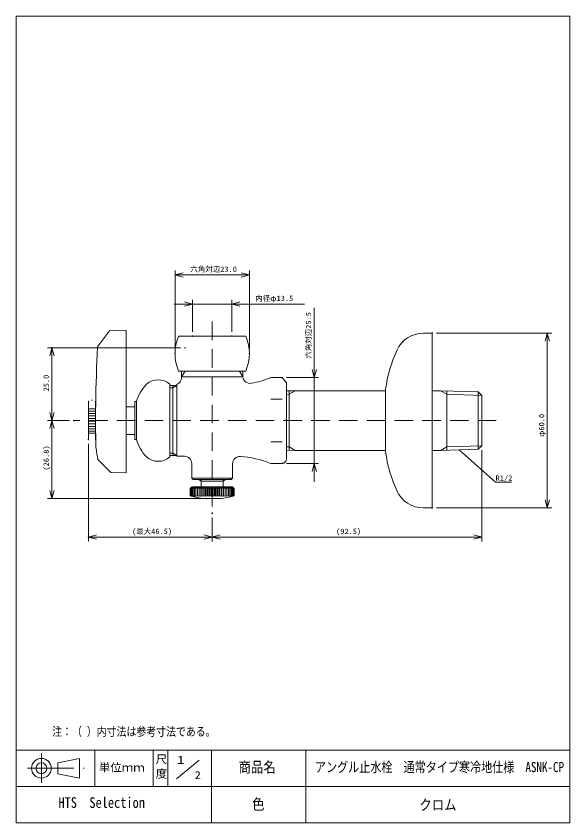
# Model space of a CAD drawing. Units: millimetres, scale not verified. Extents: x -380 to 380, y -554 to 554.
import ezdxf
from ezdxf.enums import TextEntityAlignment as Align

# ---------------------------------------------------------------- set-up
doc = ezdxf.new("R2010")
doc.units = ezdxf.units.MM
doc.header["$LTSCALE"] = 2
doc.header["$PDMODE"] = 32
doc.header["$PDSIZE"] = 0.8
doc.linetypes.add('USER1', pattern=[19.05, 12.7, -6.35])
doc.linetypes.add('USER2', pattern=[50.8, 31.75, -6.35, 6.35, -6.35])
doc.layers.add('0-0_0', color=7, linetype='Continuous', lineweight=15)
doc.layers.add('0-2_CLASS1', color=7, linetype='Continuous', lineweight=15)
doc.styles.add('ＭＳ ゴシック', font='')
doc.styles.get('ＭＳ ゴシック').set_extended_font_data('MS Gothic')

# ---------------------------------------------------------------- blocks, each defined once
blk = doc.blocks.new('_OPEN30')
at = {"layer": '0-0_0'}
blk.add_line((0, 0), (-4, 0), dxfattribs=at)
blk.add_lwpolyline([(-4, 1.0718), (0, 0), (-4, -1.0718)], dxfattribs=at)

msp = doc.modelspace()

# ---------------------------------------------------------------- linework, layer by layer
at = {"layer": '0-0_0'}
for p, q in [((-161.933, 96.57), (-161.933, 204.57)), ((-59.933, 96.57), (-59.933, 204.57)), ((-161.933, 198.57), (-59.933, 198.57)), ((-137.933, 158.57), (-163.333, 158.57)), ((-137.933, 120.57), (-137.933, 164.57)), ((-83.933, 120.57), (-83.933, 164.57)), ((-83.933, 158.57), (-58.533, 158.57)), ((29.067, 153.565), (29.067, 57.459)), ((-228.933, 122.57), (-252.015, 121.764)), ((-228.933, 122.57), (-228.933, 105.992)), ((-268.211, 99.794), (-252.015, 121.764)), ((-64.933, 114.57), (-156.933, 114.57)), ((179.067, 118.57), (191.067, 118.57)), ((191.067, -121.43), (191.067, 118.57)), ((197.067, 118.57), (355.067, 118.57)), ((349.067, 118.57), (349.067, -121.43)), ((-228.933, -38.077), (-228.933, 105.992)), ((-154.195, 98.57), (-336.933, 98.57)), ((-330.933, -1.43), (-330.933, 98.57)), ((29.067, 57.459), (29.067, 82.859)), ((-64.933, 66.57), (-156.933, 66.57)), ((-152.843, 58.57), (-148.225, 66.57)), ((-152.843, 66.57), (-152.843, 58.57)), ((-69.023, 58.57), (-73.642, 66.57)), ((-69.023, 58.57), (-69.023, 66.57)), ((-68.933, 58.57), (-69.799, 58.57)), ((-29.504, 57.459), (-14.933, 57.459)), ((-8.933, 50.531), (-14.933, 57.459)), ((-8.933, 57.459), (35.067, 57.459)), ((29.067, 57.459), (29.067, -60.32)), ((-168.933, 48.57), (-168.933, -51.43)), ((-159.301, 46.57), (-168.933, 46.57)), ((-164.933, -49.43), (-164.933, 46.57)), ((-159.301, 46.57), (-164.933, 43.318)), ((-159.301, 44.933), (-159.301, 48.253)), ((-159.301, -50.43), (-159.301, 44.933)), ((-8.933, 50.531), (-8.933, 24.55)), ((-168.933, 43.318), (-164.933, 43.318)), ((-8.933, 39.195), (3.067, 39.57)), ((-8.933, 34.544), (-5.449, 34.653)), ((3.067, 39.57), (-5.449, 34.653)), ((-5.449, 39.304), (-5.449, -42.164)), ((3.065, 39.57), (127.067, 39.57)), ((127.067, -44.431), (127.067, 41.57)), ((191.067, 39.57), (202.552, 39.57)), ((254.267, 37.954), (202.551, 39.57)), ((202.551, 39.57), (211.067, 34.653)), ((211.067, 39.304), (211.067, -42.164)), ((259.067, 33.153), (211.067, 34.653)), ((259.067, 33.153), (254.266, 37.954)), ((254.267, -40.814), (254.267, 37.954)), ((-280.888, 24.57), (-280.888, 24.506)), ((-280.888, 24.506), (-280.888, 24.002)), ((-280.888, 24.002), (-280.888, 23.002)), ((-280.888, 23.002), (-280.888, 21.526)), ((-270.888, 24.57), (-270.888, 24.506)), ((-270.888, 24.506), (-270.888, 24.002)), ((-270.888, 24.002), (-270.888, 23.002)), ((-270.888, 23.002), (-270.888, 21.526)), ((-214.933, 24.57), (-214.933, -27.43)), ((-30.644, 28.015), (-14.933, 28.015)), ((-8.933, 24.55), (-8.933, -27.411)), ((259.067, 33.153), (259.067, -36.014)), ((-280.888, 21.526), (-280.888, 19.604)), ((-280.888, 19.604), (-280.888, 17.273)), ((-280.888, 17.273), (-280.888, 14.577)), ((-270.888, 14.577), (-280.888, 14.577)), ((-280.888, 14.577), (-280.888, 11.57)), ((-270.888, 11.57), (-280.888, 11.57)), ((-280.888, 11.57), (-280.888, 8.309)), ((-270.888, 21.526), (-270.888, 19.604)), ((-270.888, 19.604), (-270.888, 17.273)), ((-270.888, 17.273), (-270.888, 14.577)), ((-270.888, 14.577), (-270.888, 11.57)), ((-270.888, 11.57), (-270.888, 8.309)), ((-216.933, 17.575), (-228.933, 17.575)), ((-270.888, 1.287), (-280.888, 1.287)), ((-280.888, 1.287), (-280.888, -2.338)), ((-270.888, 8.309), (-270.888, 4.86)), ((-270.888, 4.86), (-270.888, 1.287)), ((-270.888, 1.287), (-270.888, -2.338)), ((-306.888, -1.43), (-336.933, -1.43)), ((-306.888, -1.43), (-336.933, -1.43)), ((-330.933, -108.63), (-330.933, -1.43)), ((-280.888, -2.338), (-280.888, -5.945)), ((-270.888, -2.338), (-280.888, -2.338)), ((-280.888, -5.945), (-280.888, -9.465)), ((-270.888, -5.945), (-280.888, -5.945)), ((-280.888, -9.465), (-280.888, -12.828)), ((-270.888, -9.465), (-280.888, -9.465)), ((-270.888, -2.338), (-270.888, -5.945)), ((-270.888, -5.945), (-270.888, -9.465)), ((-270.888, -9.465), (-270.888, -12.828)), ((-280.888, -12.828), (-280.888, -15.969)), ((-270.888, -12.828), (-280.888, -12.828)), ((-280.888, -15.969), (-280.888, -18.828)), ((-270.888, -15.969), (-280.888, -15.969)), ((-280.888, -18.828), (-280.888, -21.347)), ((-270.888, -18.828), (-280.888, -18.828)), ((-280.888, -21.347), (-280.888, -23.48)), ((-270.888, -12.828), (-270.888, -15.969)), ((-270.888, -15.969), (-270.888, -18.828)), ((-270.888, -18.828), (-270.888, -21.347)), ((-270.888, -21.347), (-270.888, -23.48)), ((-228.933, -20.425), (-216.933, -20.425)), ((-280.888, -23.48), (-280.888, -25.182)), ((-280.888, -25.182), (-280.888, -26.423)), ((-280.888, -26.423), (-280.888, -27.177)), ((-280.888, -27.177), (-280.888, -27.43)), ((-270.888, -23.48), (-270.888, -25.182)), ((-270.888, -25.182), (-270.888, -26.423)), ((-270.888, -26.423), (-270.888, -27.177)), ((-270.888, -27.177), (-270.888, -27.43)), ((-216.933, -27.43), (-214.933, -27.43)), ((-30.644, -30.875), (-14.933, -30.875)), ((-8.933, -27.411), (-8.933, -53.392)), ((-280.888, -33.43), (-280.888, -167.43)), ((-270.352, -39.8), (-270.352, -39.801)), ((-228.933, -38.077), (-228.933, -73.43)), ((-8.933, -37.405), (-5.449, -37.514)), ((-8.933, -42.055), (3.067, -42.43)), ((3.067, -42.43), (-5.449, -37.514)), ((3.067, -42.43), (127.067, -42.43)), ((191.067, -42.43), (202.551, -42.43)), ((202.551, -42.43), (211.067, -37.514)), ((254.266, -40.814), (202.551, -42.43)), ((259.067, -36.014), (211.067, -37.514)), ((259.066, -36.014), (254.266, -40.814)), ((259.067, -42.014), (259.067, -167.43)), ((-267.965, -54.811), (-250.024, -72.694)), ((-168.933, -46.178), (-164.933, -46.178)), ((-168.933, -49.43), (-159.301, -49.43)), ((-159.301, -49.43), (-164.933, -46.178)), ((-159.301, -50.43), (-148.933, -50.43)), ((-228.933, -72.207), (-228.933, -57.43)), ((-138.933, -60.43), (-138.933, -80.63)), ((-82.933, -80.63), (-82.933, -60.747)), ((-29.504, -60.32), (-14.933, -60.32)), ((-8.933, -60.32), (35.067, -60.32)), ((29.067, -60.32), (29.067, -85.72)), ((-250.024, -72.694), (-228.933, -73.43)), ((-228.933, -72.207), (-228.933, -73.43)), ((-138.933, -80.63), (-136.933, -82.63)), ((-82.933, -80.63), (-138.933, -80.63)), ((-84.933, -82.63), (-136.933, -82.63)), ((-129.397, -82.63), (-125.933, -84.63)), ((-125.933, -84.63), (-125.933, -82.63)), ((-125.933, -84.63), (-125.933, -92.63)), ((-95.933, -84.63), (-125.933, -84.63)), ((-95.933, -84.63), (-95.933, -82.63)), ((-95.933, -84.63), (-92.469, -82.63)), ((-95.933, -92.63), (-95.933, -84.63)), ((-84.933, -82.63), (-82.933, -80.63)), ((-138.933, -92.63), (-140.933, -94.63)), ((-140.933, -104.63), (-140.933, -94.63)), ((-140.769, -104.63), (-140.769, -94.63)), ((-140.278, -104.63), (-140.278, -94.63)), ((-139.465, -104.63), (-139.465, -94.63)), ((-138.34, -104.63), (-138.34, -94.63)), ((-136.914, -104.63), (-136.914, -94.63)), ((-135.204, -104.63), (-135.204, -94.63)), ((-133.228, -104.63), (-133.228, -94.63)), ((-131.118, -105.147), (-131.118, -93.175)), ((-131.007, -104.63), (-131.007, -94.63)), ((-128.897, -105.147), (-128.897, -93.175)), ((-128.567, -104.63), (-128.567, -94.63)), ((-126.48, -105.147), (-126.48, -93.175)), ((-125.933, -104.63), (-125.933, -94.63)), ((-123.893, -105.147), (-123.893, -93.175)), ((-123.135, -104.63), (-123.135, -94.63)), ((-121.163, -105.147), (-121.163, -93.175)), ((-120.204, -104.63), (-120.204, -94.63)), ((-118.321, -105.147), (-118.321, -93.175)), ((-117.171, -104.63), (-117.171, -94.63)), ((-115.399, -105.147), (-115.399, -93.175)), ((-114.069, -104.63), (-114.069, -94.63)), ((-112.427, -105.147), (-112.427, -93.175)), ((-110.933, -104.63), (-110.933, -94.63)), ((-109.439, -105.147), (-109.439, -93.175)), ((-107.797, -104.63), (-107.797, -94.63)), ((-106.468, -105.147), (-106.468, -93.175)), ((-104.696, -104.63), (-104.696, -94.63)), ((-103.545, -105.147), (-103.545, -93.175)), ((-101.663, -104.63), (-101.663, -94.63)), ((-100.704, -105.147), (-100.704, -93.175)), ((-98.731, -104.63), (-98.731, -94.63)), ((-97.974, -105.147), (-97.974, -93.175)), ((-95.933, -104.63), (-95.933, -94.63)), ((-95.386, -105.147), (-95.386, -93.175)), ((-93.3, -104.63), (-93.3, -94.63)), ((-92.969, -105.147), (-92.969, -93.175)), ((-90.859, -104.63), (-90.859, -94.63)), ((-90.749, -105.147), (-90.749, -93.175)), ((-88.639, -104.63), (-88.639, -94.63)), ((-86.663, -104.63), (-86.663, -94.63)), ((-84.953, -104.63), (-84.953, -94.63)), ((-83.527, -104.63), (-83.527, -94.63)), ((-82.402, -104.63), (-82.402, -94.63)), ((-81.589, -104.63), (-81.589, -94.63)), ((-81.098, -104.63), (-81.098, -94.63)), ((-80.933, -104.63), (-80.933, -94.63)), ((-124.533, -108.63), (-336.933, -108.63)), ((-140.933, -104.63), (-139.439, -105.147)), ((-140.769, -104.63), (-139.127, -105.147)), ((-139.439, -105.147), (-140.769, -104.63)), ((-140.278, -104.63), (-138.506, -105.147)), ((-139.127, -105.147), (-140.278, -104.63)), ((-139.465, -104.63), (-137.583, -105.147)), ((-138.506, -105.147), (-139.465, -104.63)), ((-138.34, -104.63), (-136.367, -105.147)), ((-137.583, -105.147), (-138.34, -104.63)), ((-136.914, -104.63), (-134.873, -105.147)), ((-136.367, -105.147), (-136.914, -104.63)), ((-135.204, -104.63), (-133.117, -105.147)), ((-134.873, -105.147), (-135.204, -104.63)), ((-133.228, -104.63), (-131.118, -105.147)), ((-133.117, -105.147), (-133.228, -104.63)), ((-131.118, -105.147), (-131.007, -104.63)), ((-131.007, -104.63), (-128.897, -105.147)), ((-128.897, -105.147), (-128.567, -104.63)), ((-128.567, -104.63), (-126.48, -105.147)), ((-126.48, -105.147), (-125.933, -104.63)), ((-125.933, -104.63), (-123.893, -105.147)), ((-123.893, -105.147), (-123.135, -104.63)), ((-123.135, -104.63), (-121.163, -105.147)), ((-121.163, -105.147), (-120.204, -104.63)), ((-120.204, -104.63), (-118.321, -105.147)), ((-103.333, -108.63), (-118.533, -108.63)), ((-118.321, -105.147), (-117.171, -104.63)), ((-117.171, -104.63), (-115.399, -105.147)), ((-115.399, -105.147), (-114.069, -104.63)), ((-114.069, -104.63), (-112.427, -105.147)), ((-112.427, -105.147), (-110.933, -104.63)), ((-110.933, -104.63), (-109.439, -105.147)), ((-109.439, -105.147), (-107.797, -104.63)), ((-107.797, -104.63), (-106.468, -105.147)), ((-106.468, -105.147), (-104.696, -104.63)), ((-104.696, -104.63), (-103.545, -105.147)), ((-103.545, -105.147), (-101.663, -104.63)), ((-101.663, -104.63), (-100.704, -105.147)), ((-100.704, -105.147), (-98.731, -104.63)), ((-98.731, -104.63), (-97.974, -105.147)), ((-97.974, -105.147), (-95.933, -104.63)), ((-95.933, -104.63), (-95.386, -105.147)), ((-95.386, -105.147), (-93.3, -104.63)), ((-93.3, -104.63), (-92.969, -105.147)), ((-92.969, -105.147), (-90.859, -104.63)), ((-90.859, -104.63), (-90.749, -105.147)), ((-90.749, -105.147), (-88.639, -104.63)), ((-88.75, -105.147), (-86.663, -104.63)), ((-88.639, -104.63), (-88.75, -105.147)), ((-86.993, -105.147), (-84.953, -104.63)), ((-86.663, -104.63), (-86.993, -105.147)), ((-85.499, -105.147), (-83.527, -104.63)), ((-84.953, -104.63), (-85.499, -105.147)), ((-84.284, -105.147), (-82.402, -104.63)), ((-83.527, -104.63), (-84.284, -105.147)), ((-83.361, -105.147), (-81.589, -104.63)), ((-82.402, -104.63), (-83.361, -105.147)), ((-82.74, -105.147), (-81.098, -104.63)), ((-81.589, -104.63), (-82.74, -105.147)), ((-81.098, -104.63), (-82.427, -105.147)), ((-82.427, -105.147), (-81.172, -104.717)), ((-81.172, -104.717), (-81.004, -104.656)), ((-81.004, -104.656), (-80.933, -104.63)), ((179.067, -121.43), (191.067, -121.43)), ((197.067, -121.43), (355.067, -121.43)), ((-110.933, -134.63), (-110.933, -167.43)), ((-110.933, -134.63), (-110.933, -167.43)), ((-110.933, -161.43), (-280.888, -161.43)), ((259.067, -161.43), (-110.933, -161.43)), ((-112, -504), (-112, -454)), ((17.82, -454), (17.82, -554)), ((-112, -504), (-112, -554)), ((68, -504), (-112, -504)), ((17.82, -504), (17.82, -554))]:
    msp.add_line(p, q, dxfattribs=at)
at = {"layer": '0-0_0', "linetype": 'USER1'}
for p, q in [((-110.933, 134.57), (-110.933, -128.63)), ((279.067, -1.43), (-300.888, -1.43))]:
    msp.add_line(p, q, dxfattribs=at)
at = {"layer": '0-0_0'}
for points in [[(-137.933, 158.57), (-83.933, 158.57), (15.714, 158.57)], [(-69.799, 58.57), (-152.933, 58.57), (-152.933, 57.556)], [(-214.933, 24.57), (-216.933, 24.57), (-216.933, -27.43)], [(-270.888, 8.309), (-280.888, 8.309), (-280.888, 4.86)], [(-270.888, 4.86), (-280.888, 4.86), (-280.888, 1.287)], [(228.386, -42.05), (278.036, -86.249), (299.854, -86.249)], [(-140.933, -94.63), (-139.439, -93.175), (-140.769, -94.63), (-139.127, -93.175), (-140.278, -94.63), (-138.506, -93.175), (-139.465, -94.63), (-137.583, -93.175), (-138.34, -94.63), (-136.367, -93.175), (-136.914, -94.63), (-134.873, -93.175), (-135.204, -94.63), (-133.117, -93.175), (-133.228, -94.63), (-131.118, -93.175), (-131.007, -94.63), (-128.897, -93.175), (-128.567, -94.63), (-126.48, -93.175), (-125.933, -94.63), (-123.893, -93.175), (-123.135, -94.63), (-121.163, -93.175), (-120.204, -94.63), (-118.321, -93.175), (-117.171, -94.63), (-115.399, -93.175), (-114.069, -94.63), (-112.427, -93.175), (-110.933, -94.63), (-109.439, -93.175), (-107.797, -94.63), (-106.468, -93.175), (-104.696, -94.63), (-103.545, -93.175), (-101.663, -94.63), (-100.704, -93.175), (-98.731, -94.63), (-97.974, -93.175)], [(-80.933, -94.63), (-82.933, -92.63), (-138.933, -92.63)], [(-97.974, -93.175), (-95.933, -94.63), (-95.386, -93.175), (-93.3, -94.63), (-92.969, -93.175), (-90.859, -94.63), (-90.749, -93.175), (-88.639, -94.63), (-88.75, -93.175), (-86.663, -94.63), (-86.993, -93.175), (-84.953, -94.63), (-85.499, -93.175), (-83.527, -94.63), (-84.284, -93.175), (-82.402, -94.63), (-83.361, -93.175), (-81.589, -94.63), (-82.74, -93.175), (-81.098, -94.63), (-82.427, -93.175), (-80.933, -94.63)]]:
    msp.add_lwpolyline(points, dxfattribs=at)
for centre, radius, start, end in [((-101.833, 90.57), 60.1, 156.46342, 203.53658), ((-120.033, 90.57), 60.1, 336.46342, 23.53658), ((179.067, 78.57), 40, 89.99999, 155.80905), ((1612.15, -1.43), 1883.083, 176.9186, 176.92292), ((1612.15, -1.43), 1883.083, 176.92292, 179.30061), ((305.604, 18.666), 180, 154.66681, 172.6898), ((-162.933, 57.57), 10, 291.23477, 359.92914), ((-58.993, 59.662), 10, 186.18097, 280.36274), ((-82.133, 186.55), 138.98, 280.33119, 291.28511), ((-29.504, 51.459), 6, 90, 111.28511), ((-157.515, 7.159), 60, 136.35576, 163.13136), ((-184.933, 30.236), 24.333, 48.88791, 131.11209), ((-275.888, 19.114), 7.4, 126.44153, 132.50664), ((-275.888, 19.114), 7.4, 91.47278, 94.06555), ((-275.888, 19.114), 7.4, 83.62109, 91.47278), ((-275.888, 19.114), 7.4, 47.49336, 53.37288), ((1612.15, -1.43), 1883.083, 179.42976, 179.60445), ((1612.15, -1.43), 1883.083, 179.35885, 179.42976), ((1612.15, -1.43), 1883.083, 179.30061, 179.35885), ((1612.15, -1.43), 1883.083, 180.39555, 180.6072), ((1612.15, -1.43), 1883.083, 180.6072, 181.08363), ((-157.515, -10.02), 60, 196.86864, 223.64423), ((-250.6, -36.661), 20, 181.09242, 181.29116), ((-250.6, -36.661), 20, 181.29116, 189.029), ((74854.992, 11899.7), 76068.186, 189.03036, 189.04181), ((-184.933, -33.097), 24.333, 228.88791, 311.11209), ((-148.931, -60.426), 10, 359.9306, 90.02386), ((-72.933, -60.759), 10, 85.90968, 179.97582), ((-82.133, -189.41), 138.98, 68.71489, 85.90968), ((305.604, -21.527), 180, 187.31014, 205.33313), ((-29.504, -54.32), 6, 248.71489, 270), ((179.067, -81.43), 40, 204.19087, 269.99995), ((-118.533, -43.91), 64.72, 249.75188, 250.79854), ((-118.533, -43.91), 64.72, 250.79854, 251.18813), ((-118.533, -43.91), 64.72, 251.18813, 270), ((-103.333, -43.91), 64.72, 270, 288.55016), ((-103.333, -43.91), 64.72, 288.55016, 289.21122), ((-103.333, -43.91), 64.72, 289.21122, 290.02515), ((-103.333, -43.91), 64.72, 290.02515, 290.18275), ((-103.333, -43.91), 64.72, 290.18275, 290.24909)]:
    msp.add_arc(centre, radius, start, end, dxfattribs=at)
msp.add_ellipse((-14.933, -53.392), major_axis=(0, 6.928), ratio=0.866025, start_param=3.14159265, end_param=4.71238898, dxfattribs=at)
for p in [(-59.933, 198.57), (-83.933, 158.57), (-137.933, 114.57), (-83.933, 114.57), (191.067, 118.57), (-330.933, 98.57), (-161.933, 90.57), (-148.195, 98.57), (-59.933, 90.57), (-14.933, 57.459), (-330.933, -1.43), (-300.888, -1.43), (-300.888, -1.43), (-280.888, -27.43), (259.067, -36.014), (-14.933, -60.32), (29.067, -60.32), (-118.533, -108.63), (191.067, -121.43), (349.067, -121.43), (-110.933, -128.63), (-280.888, -161.43), (-110.933, -161.43)]:
    msp.add_point(p, dxfattribs=at)
at = {"layer": '0-2_CLASS1'}
for p, q in [((380, -554), (380, 554)), ((-380, -454), (380, -454)), ((-272, -454), (-272, -504)), ((-192, -454), (-192, -504)), ((-172, -454), (-172, -504)), ((-322.862, -471.5), (-292.862, -465.5)), ((-322.862, -471.5), (-322.862, -486.5)), ((-292.862, -465.5), (-292.862, -492.5)), ((-128.871, -468.059), (-159.684, -493.736)), ((-322.862, -486.5), (-292.862, -492.5)), ((-380, -504), (-112, -504)), ((68, -504), (380, -504)), ((-380, -554), (380, -554))]:
    msp.add_line(p, q, dxfattribs=at)
at = {"layer": '0-2_CLASS1', "linetype": 'USER2'}
for p, q in [((-345.362, -458.707), (-345.362, -499.013)), ((-364.436, -479), (-286.701, -479))]:
    msp.add_line(p, q, dxfattribs=at)
at = {"layer": '0-2_CLASS1'}
msp.add_lwpolyline([(-380, -554), (-380, 554), (380, 554)], dxfattribs=at)
for radius in [13.5, 7.5]:
    msp.add_circle((-345.362, -479), radius, dxfattribs=at)

# ---------------------------------------------------------------- block references
at = {"layer": '0-0_0', "xscale": 2.77, "yscale": 2.77}
for p, rotation in [((-161.933, 198.57), 180), ((-83.933, 158.57), 180), ((349.067, 118.57), 90), ((-330.933, 98.57), 90), ((29.067, 57.459), 270), ((-330.933, -1.43), 270), ((-330.933, -1.43), 90), ((29.067, -60.32), 90), ((-330.933, -108.63), 270), ((349.067, -121.43), 270), ((-280.888, -161.43), 180), ((-110.933, -161.43), 180)]:
    msp.add_blockref('_OPEN30', p, dxfattribs=dict(at, rotation=rotation))
for p in [(-59.933, 198.57), (-137.933, 158.57), (-110.933, -161.43), (259.067, -161.43)]:
    msp.add_blockref('_OPEN30', p, dxfattribs=at)

# ---------------------------------------------------------------- texts
at = {"layer": '0-0_0', "style": 'ＭＳ ゴシック'}
for s, p in [('六角対辺23.0', (-140.933, 200.57)), ('内径φ13.5', (-51.786, 160.57)), ('(最大46.5)', (-220.911, -159.43)), ('(92.5)', (59.067, -159.43))]:
    msp.add_text(s, height=7.331, dxfattribs=at).set_placement(p, align=Align.BOTTOM_LEFT)
for s, p in [('六角対辺25.5', (27.067, 83.565)), ('25.0', (-332.933, 38.57)), ('φ60.0', (347.067, -23.93)), ('(26.8)', (-332.933, -70.03))]:
    msp.add_text(s, height=7.331, rotation=90, dxfattribs=at).set_placement(p, align=Align.BOTTOM_LEFT)
for s, height, width, p in [('R1/2', 7.331, 1.1, (278.036, -86.249)), ('注：（ ）内寸法は参考寸法である。', 11.73, 0.85, (-330.567, -438.081)), ('商品名', 14.66, 0.85, (-74.778, -489.127)), ('HTS\u3000Selection', 14.66, 0.85, (-321.932, -537.821)), ('色', 14.66, 0.85, (-56.119, -540.194)), ('クロム', 14.66, 0.85, (173.438, -540.949))]:
    msp.add_text(s, height=height, dxfattribs=dict(at, width=width)).set_placement(p, align=Align.BOTTOM_LEFT)
at = {"layer": '0-2_CLASS1', "style": 'ＭＳ ゴシック'}
for s, height, width, p in [('尺', 11, 1.05, (-188.442, -475.378)), ('1', 11, 1.4, (-159.451, -476.331)), ('単位ｍｍ', 11, 1.05, (-266.504, -486.805)), ('アングル止水栓\u3000通常タイプ寒冷地仕様\u3000ASNK-CP', 13.93, 0.8, (30.16, -488.5)), ('度', 11, 1.05, (-188.442, -495.378)), ('2', 11, 1.15, (-135.053, -497.279))]:
    msp.add_text(s, height=height, dxfattribs=dict(at, width=width)).set_placement(p, align=Align.BOTTOM_LEFT)

doc.saveas('drawing.dxf')
